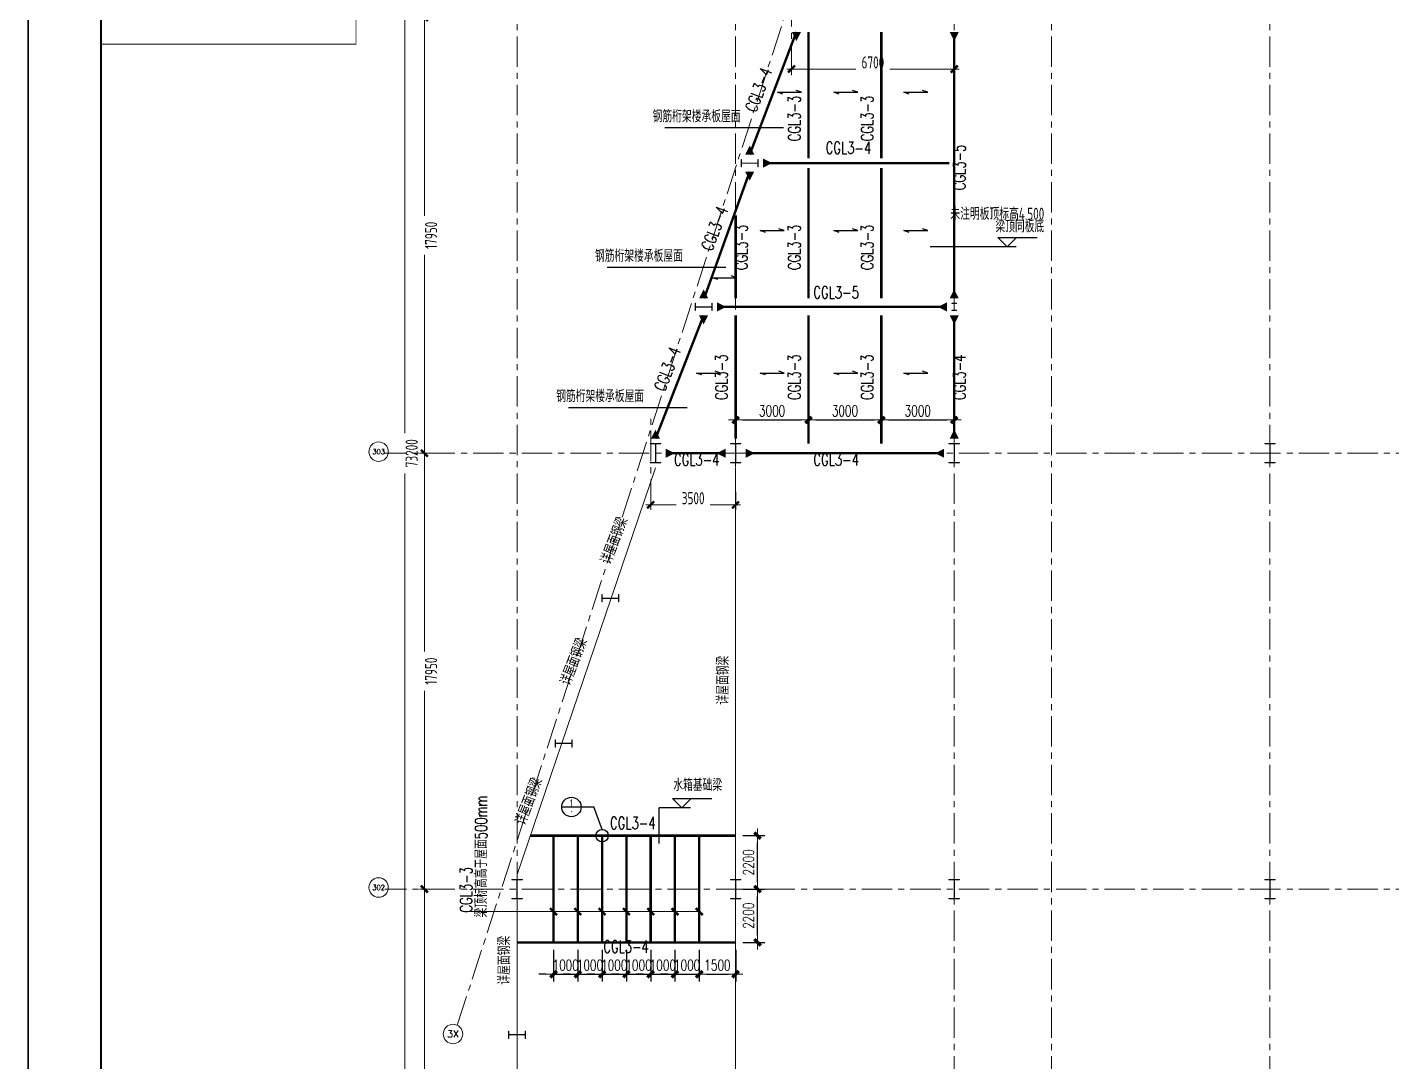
# Model space of a CAD drawing. Extents: x -1201378 to 2367219, y -619313 to 244905.
# Drawn here: x 912071 to 968258, y -244409 to -201804 of the extents above; entities that cross this region are included whole.
import ezdxf
from ezdxf.enums import TextEntityAlignment as Align

# ---------------------------------------------------------------- set-up
doc = ezdxf.new("R2010")
doc.units = 0
doc.header["$LTSCALE"] = 1000
doc.linetypes.add('CENTER', pattern=[2, 1.25, -0.25, 0.25, -0.25])
doc.layers.get('0').update_dxf_attribs({"linetype": 'CONTINUOUS'})
doc.layers.get('Defpoints').update_dxf_attribs({"linetype": 'CONTINUOUS'})
for name, color, linetype in [('0-cxFrame', 155, 'CONTINUOUS'), ('A-WINDOW', 140, 'CONTINUOUS'), ('qianming', 155, 'CONTINUOUS'), ('S-BG', 131, 'CONTINUOUS'), ('S-SLAB-TXT', 2, 'CONTINUOUS'), ('S-XXX', 241, 'CONTINUOUS')]:
    doc.layers.add(name, color=color, linetype=linetype)
for name, color, linetype, lineweight in [('0-cxText', 131, 'CONTINUOUS', 25), ('S-axis', 111, 'CONTINUOUS', 0), ('S-bea', 40, 'CONTINUOUS', 0), ('S-col', 2, 'CONTINUOUS', 0), ('S-dim', 81, 'CONTINUOUS', 0), ('S-dote', 5, 'CENTER', 0), ('THIN', 7, 'CONTINUOUS', 0), ('柱间支撑', 6, 'CENTER', 0)]:
    doc.layers.add(name, color=color, linetype=linetype, lineweight=lineweight)
doc.styles.add('_TCH_AXIS', font='COMPLEX', dxfattribs={"bigfont": 'GBCBIG'})
doc.styles.add('cx_biaoti', font='')
doc.styles.add('cx_tuming', font='simhei.ttf')
doc.styles.add('cx_tuqian1', font='')
doc.styles.add('HZS', font='hzs.shx', dxfattribs={"width": 0.7, "bigfont": 'hztxt.shx'})
doc.styles.add('SS1', font='tj-romans1.shx', dxfattribs={"width": 0.7, "bigfont": 'tj-hztxt1.shx'})
doc.styles.add('TSSD_Dimension', font='tssdeng.shx', dxfattribs={"width": 0.7, "bigfont": 'hztxt.shx'})
doc.styles.add('TSSD_Label', font='tssdeng.shx', dxfattribs={"width": 0.7, "bigfont": 'hztxt.shx'})
doc.styles.add('TSSD_Rein', font='tj-romans1.shx', dxfattribs={"width": 0.7, "bigfont": 'tj-hztxt.shx'})
doc.styles.add('图框宋体', font='', dxfattribs={"width": 0.75})
doc.styles.add('黑体', font='simhei.ttf', dxfattribs={"width": 0.8})
doc.styles.get('cx_biaoti').set_extended_font_data('SimSun')
doc.styles.get('cx_tuqian1').set_extended_font_data('SimSun')
doc.styles.get('图框宋体').set_extended_font_data('SimSun')
doc.dimstyles.new('S-150-ARCHI', dxfattribs={"dimscale": 150, "dimtxt": 3, "dimasz": 2, "dimexe": 2, "dimexo": 2, "dimgap": 1, "dimtad": 1, "dimdec": 0, "dimzin": 0, "dimdsep": 46, "dimtxsty": 'SS1', "dimblk1": 'TT', "dimblk2": 'TT', "dimsah": 1, "dimcen": 1, "dimclrd": 256, "dimclre": 256, "dimclrt": 256, "dimadec": 0, "dimazin": 0, "dimtfac": 1, "dimtdec": 0, "dimtix": 1, "dimtmove": 2, "dimatfit": 0, "dimldrblk": 'TT', "dimfxl": 2, "dimtolj": 1, "dimtzin": 0, "dimarcsym": 0})
doc.dimstyles.new('TSSD_200_200', dxfattribs={"dimtxt": 500, "dimasz": 200, "dimexe": 200, "dimexo": 500, "dimgap": 200, "dimtad": 1, "dimdec": 0, "dimzin": 0, "dimdsep": 46, "dimtxsty": 'TSSD_Dimension', "dimblk": 'ARCHTICK', "dimcen": 0, "dimdle": 200, "dimclrt": 7, "dimadec": 0, "dimazin": 0, "dimtfac": 1, "dimtdec": 0, "dimtix": 1, "dimtmove": 2, "dimatfit": 3, "dimfxl": 1, "dimtolj": 1, "dimtzin": 0, "dimarcsym": 0})

# ---------------------------------------------------------------- blocks, each defined once
blk = doc.blocks.new('w42343243')
at = {"layer": 'S-col'}
blk.add_lwpolyline([(-165069, 621020), (-164639, 621020), (-164639, 621002), (-164848, 621002), (-164848, 620238), (-164639, 620238), (-164639, 620220), (-165069, 620220), (-165069, 620238), (-164860, 620238), (-164860, 621002), (-165069, 621002)], close=True, dxfattribs=at)
blk = doc.blocks.new('42343')
at = {"layer": 'A-WINDOW'}
for p in [(-142300, -35800), (-139000, -35800), (-130000, -35800), (-117000, -35800), (-148000, -53750), (-139000, -53750), (-130000, -53750), (-117000, -53750)]:
    blk.add_blockref('w42343243', p, dxfattribs=at)
blk = doc.blocks.new('_ArchTick')
at = {"color": 0, "linetype": 'ByBlock', "const_width": 0.5}
blk.add_lwpolyline([(-0.71, -0.71), (0.71, 0.71)], dxfattribs=at)
blk = doc.blocks.new('*D517')
at = {"layer": 'Defpoints', "color": 0, "transparency": 16777216}
for p in [(-270790, -301398), (-271576, -319348), (-270790, -319348)]:
    blk.add_point(p, dxfattribs=at)
at = {"layer": 'S-axis', "color": 0, "lineweight": -2, "transparency": 16777216}
for p, q in [((-271290, -301398), (-271776, -301398)), ((-271576, -301198), (-271576, -309567)), ((-271576, -319548), (-271576, -311179)), ((-271290, -319348), (-271776, -319348))]:
    blk.add_line(p, q, dxfattribs=at)
at = {"layer": 'S-axis', "color": 0, "lineweight": -2, "transparency": 16777216, "xscale": 200, "yscale": 200, "zscale": 200}
for p, rotation in [((-271576, -301398), 90), ((-271576, -319348), 270)]:
    blk.add_blockref('_ArchTick', p, dxfattribs=dict(at, rotation=rotation))
at = {"layer": 'S-axis', "color": 7, "transparency": 16777216, "insert": (-271301, -310373), "char_height": 500, "attachment_point": 5, "rotation": 90, "style": 'TSSD_Dimension'}
blk.add_mtext('\\A1;17950', dxfattribs=at)
blk = doc.blocks.new('*D518')
at = {"layer": 'Defpoints', "color": 0, "transparency": 16777216}
for p in [(-270790, -319348), (-271576, -337298), (-270790, -337298)]:
    blk.add_point(p, dxfattribs=at)
at = {"layer": 'S-axis', "color": 0, "lineweight": -2, "transparency": 16777216}
for p, q in [((-271290, -319348), (-271776, -319348)), ((-271576, -319148), (-271576, -327517)), ((-271576, -337498), (-271576, -329129)), ((-271290, -337298), (-271776, -337298))]:
    blk.add_line(p, q, dxfattribs=at)
at = {"layer": 'S-axis', "color": 0, "lineweight": -2, "transparency": 16777216, "xscale": 200, "yscale": 200, "zscale": 200}
for p, rotation in [((-271576, -319348), 90), ((-271576, -337298), 270)]:
    blk.add_blockref('_ArchTick', p, dxfattribs=dict(at, rotation=rotation))
at = {"layer": 'S-axis', "color": 7, "transparency": 16777216, "insert": (-271301, -328323), "char_height": 500, "attachment_point": 5, "rotation": 90, "style": 'TSSD_Dimension'}
blk.add_mtext('\\A1;17950', dxfattribs=at)
blk = doc.blocks.new('*D519')
at = {"layer": 'Defpoints', "color": 0, "transparency": 16777216}
for p in [(-270790, -337298), (-271576, -355248), (-270790, -355248)]:
    blk.add_point(p, dxfattribs=at)
at = {"layer": 'S-axis', "color": 0, "lineweight": -2, "transparency": 16777216}
for p, q in [((-271576, -337098), (-271576, -345467)), ((-271290, -337298), (-271776, -337298)), ((-271576, -355448), (-271576, -347079)), ((-271290, -355248), (-271776, -355248))]:
    blk.add_line(p, q, dxfattribs=at)
at = {"layer": 'S-axis', "color": 0, "lineweight": -2, "transparency": 16777216, "xscale": 200, "yscale": 200, "zscale": 200}
for p, rotation in [((-271576, -337298), 90), ((-271576, -355248), 270)]:
    blk.add_blockref('_ArchTick', p, dxfattribs=dict(at, rotation=rotation))
at = {"layer": 'S-axis', "color": 7, "transparency": 16777216, "insert": (-271301, -346273), "char_height": 500, "attachment_point": 5, "rotation": 90, "style": 'TSSD_Dimension'}
blk.add_mtext('\\A1;17950', dxfattribs=at)
blk = doc.blocks.new('*D459')
at = {"layer": 'Defpoints', "color": 0, "transparency": 16777216}
for p in [(-270890, -282748), (-272376, -355948), (-270890, -355948)]:
    blk.add_point(p, dxfattribs=at)
at = {"layer": 'S-axis', "color": 0, "lineweight": -2, "transparency": 16777216}
for p, q in [((-272376, -282548), (-272376, -318516)), ((-271390, -282748), (-272576, -282748)), ((-272376, -356148), (-272376, -320181)), ((-271390, -355948), (-272576, -355948))]:
    blk.add_line(p, q, dxfattribs=at)
at = {"layer": 'S-axis', "color": 0, "lineweight": -2, "transparency": 16777216, "xscale": 200, "yscale": 200, "zscale": 200}
for p, rotation in [((-272376, -282748), 90), ((-272376, -355948), 270)]:
    blk.add_blockref('_ArchTick', p, dxfattribs=dict(at, rotation=rotation))
at = {"layer": 'S-axis', "color": 7, "transparency": 16777216, "insert": (-272101, -319348), "char_height": 500, "attachment_point": 5, "rotation": 90, "style": 'TSSD_Dimension'}
blk.add_mtext('\\A1;73200', dxfattribs=at)
blk = doc.blocks.new('*D484')
at = {"layer": 'Defpoints', "color": 0, "transparency": 16777216}
for p in [(-262258, -320438), (-258758, -320438), (-258758, -321476)]:
    blk.add_point(p, dxfattribs=at)
at = {"layer": 'S-axis', "color": 0, "lineweight": -2, "transparency": 16777216}
for p, q in [((-262258, -320938), (-262258, -321676)), ((-258758, -320938), (-258758, -321676)), ((-262458, -321476), (-261207, -321476)), ((-258558, -321476), (-259810, -321476))]:
    blk.add_line(p, q, dxfattribs=at)
at = {"layer": 'S-axis', "color": 0, "lineweight": -2, "transparency": 16777216, "xscale": 200, "yscale": 200, "zscale": 200, "rotation": 180}
blk.add_blockref('_ArchTick', (-262258, -321476), dxfattribs=at)
at = {"layer": 'S-axis', "color": 0, "lineweight": -2, "transparency": 16777216, "xscale": 200, "yscale": 200, "zscale": 200}
blk.add_blockref('_ArchTick', (-258758, -321476), dxfattribs=at)
at = {"layer": 'S-axis', "color": 7, "transparency": 16777216, "insert": (-260508, -321201), "char_height": 500, "attachment_point": 5, "style": 'TSSD_Dimension'}
blk.add_mtext('\\A1;3500', dxfattribs=at)
blk = doc.blocks.new('*D485')
at = {"layer": 'Defpoints', "color": 0, "transparency": 16777216}
for p in [(-256458, -302488), (-249758, -302488), (-249758, -303526)]:
    blk.add_point(p, dxfattribs=at)
at = {"layer": 'S-axis', "color": 0, "lineweight": -2, "transparency": 16777216}
for p, q in [((-256458, -302988), (-256458, -303726)), ((-249758, -302988), (-249758, -303726)), ((-256658, -303526), (-253807, -303526)), ((-249558, -303526), (-252410, -303526))]:
    blk.add_line(p, q, dxfattribs=at)
at = {"layer": 'S-axis', "color": 0, "lineweight": -2, "transparency": 16777216, "xscale": 200, "yscale": 200, "zscale": 200, "rotation": 180}
blk.add_blockref('_ArchTick', (-256458, -303526), dxfattribs=at)
at = {"layer": 'S-axis', "color": 0, "lineweight": -2, "transparency": 16777216, "xscale": 200, "yscale": 200, "zscale": 200}
blk.add_blockref('_ArchTick', (-249758, -303526), dxfattribs=at)
at = {"layer": 'S-axis', "color": 7, "transparency": 16777216, "insert": (-253108, -303251), "char_height": 500, "attachment_point": 5, "style": 'TSSD_Dimension'}
blk.add_mtext('\\A1;6700', dxfattribs=at)
blk = doc.blocks.new('zjcx_lan_xinxi(Dragon)')
for p, q in [((7000, -3200), (0, -3200)), ((7000, -6700), (0, -6700)), ((7000, -10200), (0, -10200)), ((7000, -13700), (0, -13700)), ((7000, -17200), (0, -17200))]:
    blk.add_line(p, q)
at = {"const_width": 25}
blk.add_lwpolyline([(0, -20700), (7000, -20700), (7000, 0), (0, 0)], close=True, dxfattribs=at)
for points in [[(2500, -3200), (2500, 0)], [(4500, -3200), (4500, 0)], [(0, -800), (7000, -800)], [(0, -1600), (7000, -1600)], [(0, -2400), (7000, -2400)]]:
    blk.add_lwpolyline(points)
for points in [[(7000, -3200), (7000, 0)], [(0, -3200), (7000, -3200)], [(0, -20700), (7000, -20700), (7000, -3200)], [(0, -20700), (7000, -20700)]]:
    blk.add_lwpolyline(points, dxfattribs=at)
at = {"style": '图框宋体'}
for s, p in [('实   名', (3500, -400)), ('签   名', (5750, -400)), ('项目负责人', (1204, -1200)), ('专业负责人', (1250, -2000)), ('设  计  人', (1250, -2800))]:
    blk.add_text(s, height=300, dxfattribs=at).set_placement(p, align=Align.MIDDLE)
for s, p in [('注册（执业）章', (318, -3771)), ('预留章', (318, -7271)), ('出图章(未盖出图专用章本图无效)', (318, -10771)), ('审图章', (318, -14271)), ('竣工章', (318, -17771))]:
    blk.add_text(s, height=300, dxfattribs=at).set_placement(p)
blk = doc.blocks.new('T-信息(Dragon)')
at = {"layer": '0-cxFrame'}
blk.add_blockref('zjcx_lan_xinxi(Dragon)', (0, 0), dxfattribs=at)
at = {"layer": 'qianming', "color": 3, "style": 'cx_biaoti'}
for s, p in [('宋月飞', (3497, -1185)), ('姚明光', (3497, -1985)), ('黄岩峰', (3497, -2785))]:
    blk.add_text(s, height=350, dxfattribs=at).set_placement(p, align=Align.MIDDLE_CENTER)
blk = doc.blocks.new('TK22.A0 L(Dragon)')
at = {"layer": '0-cxFrame', "color": 7, "const_width": 0.5}
blk.add_lwpolyline([(0, 0), (-1486, 0), (-1486, 841), (0, 841)], close=True, dxfattribs=at)
at = {"layer": '0-cxFrame', "const_width": 0.5}
blk.add_lwpolyline([(-80, 10), (-1466, 10), (-1466, 831), (-80, 831)], close=True, dxfattribs=at)
at = {"layer": '0-cxFrame', "xscale": 0.009999999999999998, "yscale": 0.009999999999999998, "zscale": 0.009999999999999998}
blk.add_blockref('T-信息(Dragon)', (-1466, 831), dxfattribs=at)
at = {"style": '黑体', "flags": 4}
blk.add_attdef('图幅', text='', height=3.3, dxfattribs=at).set_placement((-40, 3), align=Align.RIGHT)
at = {"layer": '0-cxText', "flags": 4}
for tag, height, style, p in [('建设单位', 3.5, 'cx_tuming', (-45, 240)), ('项目名称', 3.5, 'cx_tuming', (-45, 210)), ('子项名称', 3.5, 'cx_tuming', (-45, 180)), ('工程编号', 3.3, 'cx_tuqian1', (-35, 165)), ('图名1', 3.5, 'cx_tuming', (-45, 87)), ('图名2', 3.5, 'cx_tuming', (-45, 79)), ('图名3', 3.5, 'cx_tuming', (-45, 71)), ('出图日期', 3.3, 'cx_tuqian1', (-39, 60)), ('专业', 3.3, 'cx_tuqian1', (-55, 52)), ('图号', 3.3, 'cx_tuqian1', (-55, 44)), ('版次', 3.3, 'cx_tuqian1', (-20, 44))]:
    blk.add_attdef(tag, text='', height=height, dxfattribs=dict(at, style=style)).set_placement(p, align=Align.MIDDLE)
at = {"layer": 'Defpoints', "color": 6, "flags": 4}
for tag, height, style, p in [('tufu', 3.3, '黑体', (-12, 12)), ('dwfname', 4, 'cx_tuqian1', (-80, 3))]:
    blk.add_attdef(tag, text='', height=height, dxfattribs=dict(at, style=style)).set_placement(p, align=Align.RIGHT)
blk = doc.blocks.new('nt66')
at = {"layer": 'S-col'}
blk.add_lwpolyline([(-195790, 766820), (-195490, 766820), (-195490, 766808), (-195636, 766808), (-195636, 766132), (-195490, 766132), (-195490, 766120), (-195790, 766120), (-195790, 766132), (-195644, 766132), (-195644, 766808), (-195790, 766808)], close=True, dxfattribs=at)
blk = doc.blocks.new('TT')
blk.add_line((-0.97, 0), (0.97, 0))
at = {"const_width": 0.45}
blk.add_lwpolyline([(-0.44, -0.44), (0.44, 0.44)], dxfattribs=at)
blk = doc.blocks.new('*D6249')
at = {"layer": 'Defpoints', "color": 0, "transparency": 16777216}
for p in [(933742, -239498), (934742, -239498), (934742, -240808)]:
    blk.add_point(p, dxfattribs=at)
at = {"layer": 'S-dim', "lineweight": -2, "transparency": 16777216}
for p, q in [((933742, -239798), (933742, -241108)), ((934742, -239798), (934742, -241108)), ((933442, -240808), (933142, -240808)), ((933742, -240808), (934742, -240808)), ((935042, -240808), (935342, -240808))]:
    blk.add_line(p, q, dxfattribs=at)
at = {"layer": 'S-dim', "lineweight": -2, "transparency": 16777216, "xscale": 300, "yscale": 300, "zscale": 300}
blk.add_blockref('TT', (933742, -240808), dxfattribs=at)
at = {"layer": 'S-dim', "lineweight": -2, "transparency": 16777216, "xscale": 300, "yscale": 300, "zscale": 300, "rotation": 180}
blk.add_blockref('TT', (934742, -240808), dxfattribs=at)
at = {"layer": 'S-dim', "transparency": 16777216, "insert": (934242, -240433), "char_height": 450, "attachment_point": 5, "style": 'SS1'}
blk.add_mtext('\\A1;1000', dxfattribs=at)
blk = doc.blocks.new('*D6250')
at = {"layer": 'Defpoints', "color": 0, "transparency": 16777216}
for p in [(934742, -239498), (935742, -239498), (935742, -240808)]:
    blk.add_point(p, dxfattribs=at)
at = {"layer": 'S-dim', "lineweight": -2, "transparency": 16777216}
for p, q in [((934742, -239798), (934742, -241108)), ((935742, -239798), (935742, -241108)), ((934442, -240808), (934142, -240808)), ((934742, -240808), (935742, -240808)), ((936042, -240808), (936342, -240808))]:
    blk.add_line(p, q, dxfattribs=at)
at = {"layer": 'S-dim', "lineweight": -2, "transparency": 16777216, "xscale": 300, "yscale": 300, "zscale": 300}
blk.add_blockref('TT', (934742, -240808), dxfattribs=at)
at = {"layer": 'S-dim', "lineweight": -2, "transparency": 16777216, "xscale": 300, "yscale": 300, "zscale": 300, "rotation": 180}
blk.add_blockref('TT', (935742, -240808), dxfattribs=at)
at = {"layer": 'S-dim', "transparency": 16777216, "insert": (935242, -240433), "char_height": 450, "attachment_point": 5, "style": 'SS1'}
blk.add_mtext('\\A1;1000', dxfattribs=at)
blk = doc.blocks.new('*D6251')
at = {"layer": 'Defpoints', "color": 0, "transparency": 16777216}
for p in [(935742, -239498), (936742, -239498), (936742, -240808)]:
    blk.add_point(p, dxfattribs=at)
at = {"layer": 'S-dim', "lineweight": -2, "transparency": 16777216}
for p, q in [((935742, -239798), (935742, -241108)), ((936742, -239798), (936742, -241108)), ((935442, -240808), (935142, -240808)), ((935742, -240808), (936742, -240808)), ((937042, -240808), (937342, -240808))]:
    blk.add_line(p, q, dxfattribs=at)
at = {"layer": 'S-dim', "lineweight": -2, "transparency": 16777216, "xscale": 300, "yscale": 300, "zscale": 300}
blk.add_blockref('TT', (935742, -240808), dxfattribs=at)
at = {"layer": 'S-dim', "lineweight": -2, "transparency": 16777216, "xscale": 300, "yscale": 300, "zscale": 300, "rotation": 180}
blk.add_blockref('TT', (936742, -240808), dxfattribs=at)
at = {"layer": 'S-dim', "transparency": 16777216, "insert": (936242, -240433), "char_height": 450, "attachment_point": 5, "style": 'SS1'}
blk.add_mtext('\\A1;1000', dxfattribs=at)
blk = doc.blocks.new('*D6252')
at = {"layer": 'Defpoints', "color": 0, "transparency": 16777216}
for p in [(936742, -239498), (937742, -239498), (937742, -240808)]:
    blk.add_point(p, dxfattribs=at)
at = {"layer": 'S-dim', "lineweight": -2, "transparency": 16777216}
for p, q in [((936742, -239798), (936742, -241108)), ((937742, -239798), (937742, -241108)), ((936442, -240808), (936142, -240808)), ((936742, -240808), (937742, -240808)), ((938042, -240808), (938342, -240808))]:
    blk.add_line(p, q, dxfattribs=at)
at = {"layer": 'S-dim', "lineweight": -2, "transparency": 16777216, "xscale": 300, "yscale": 300, "zscale": 300}
blk.add_blockref('TT', (936742, -240808), dxfattribs=at)
at = {"layer": 'S-dim', "lineweight": -2, "transparency": 16777216, "xscale": 300, "yscale": 300, "zscale": 300, "rotation": 180}
blk.add_blockref('TT', (937742, -240808), dxfattribs=at)
at = {"layer": 'S-dim', "transparency": 16777216, "insert": (937242, -240433), "char_height": 450, "attachment_point": 5, "style": 'SS1'}
blk.add_mtext('\\A1;1000', dxfattribs=at)
blk = doc.blocks.new('*D6253')
at = {"layer": 'Defpoints', "color": 0, "transparency": 16777216}
for p in [(937742, -239498), (938742, -239498), (938742, -240808)]:
    blk.add_point(p, dxfattribs=at)
at = {"layer": 'S-dim', "lineweight": -2, "transparency": 16777216}
for p, q in [((937742, -239798), (937742, -241108)), ((938742, -239798), (938742, -241108)), ((937442, -240808), (937142, -240808)), ((937742, -240808), (938742, -240808)), ((939042, -240808), (939342, -240808))]:
    blk.add_line(p, q, dxfattribs=at)
at = {"layer": 'S-dim', "lineweight": -2, "transparency": 16777216, "xscale": 300, "yscale": 300, "zscale": 300}
blk.add_blockref('TT', (937742, -240808), dxfattribs=at)
at = {"layer": 'S-dim', "lineweight": -2, "transparency": 16777216, "xscale": 300, "yscale": 300, "zscale": 300, "rotation": 180}
blk.add_blockref('TT', (938742, -240808), dxfattribs=at)
at = {"layer": 'S-dim', "transparency": 16777216, "insert": (938242, -240433), "char_height": 450, "attachment_point": 5, "style": 'SS1'}
blk.add_mtext('\\A1;1000', dxfattribs=at)
blk = doc.blocks.new('*D6254')
at = {"layer": 'Defpoints', "color": 0, "transparency": 16777216}
for p in [(938742, -239498), (939742, -239498), (939742, -240808)]:
    blk.add_point(p, dxfattribs=at)
at = {"layer": 'S-dim', "lineweight": -2, "transparency": 16777216}
for p, q in [((938742, -239798), (938742, -241108)), ((939742, -239798), (939742, -241108)), ((938442, -240808), (938142, -240808)), ((938742, -240808), (939742, -240808)), ((940042, -240808), (940342, -240808))]:
    blk.add_line(p, q, dxfattribs=at)
at = {"layer": 'S-dim', "lineweight": -2, "transparency": 16777216, "xscale": 300, "yscale": 300, "zscale": 300}
blk.add_blockref('TT', (938742, -240808), dxfattribs=at)
at = {"layer": 'S-dim', "lineweight": -2, "transparency": 16777216, "xscale": 300, "yscale": 300, "zscale": 300, "rotation": 180}
blk.add_blockref('TT', (939742, -240808), dxfattribs=at)
at = {"layer": 'S-dim', "transparency": 16777216, "insert": (939242, -240433), "char_height": 450, "attachment_point": 5, "style": 'SS1'}
blk.add_mtext('\\A1;1000', dxfattribs=at)
blk = doc.blocks.new('*D6255')
at = {"layer": 'Defpoints', "color": 0, "transparency": 16777216}
for p in [(939742, -239498), (941242, -239498), (941242, -240808)]:
    blk.add_point(p, dxfattribs=at)
at = {"layer": 'S-dim', "lineweight": -2, "transparency": 16777216}
for p, q in [((939742, -239798), (939742, -241108)), ((941242, -239798), (941242, -241108)), ((940042, -240808), (940942, -240808))]:
    blk.add_line(p, q, dxfattribs=at)
at = {"layer": 'S-dim', "lineweight": -2, "transparency": 16777216, "xscale": 300, "yscale": 300, "zscale": 300, "rotation": 180}
blk.add_blockref('TT', (939742, -240808), dxfattribs=at)
at = {"layer": 'S-dim', "lineweight": -2, "transparency": 16777216, "xscale": 300, "yscale": 300, "zscale": 300}
blk.add_blockref('TT', (941242, -240808), dxfattribs=at)
at = {"layer": 'S-dim', "transparency": 16777216, "insert": (940492, -240433), "char_height": 450, "attachment_point": 5, "style": 'SS1'}
blk.add_mtext('\\A1;1500', dxfattribs=at)
blk = doc.blocks.new('*D6256')
at = {"layer": 'Defpoints', "color": 0, "transparency": 16777216}
for p in [(941242, -237298), (942145, -237298), (941242, -239498)]:
    blk.add_point(p, dxfattribs=at)
at = {"layer": 'S-dim', "lineweight": -2, "transparency": 16777216}
for p, q in [((941542, -237298), (942445, -237298)), ((942145, -239198), (942145, -237598)), ((941542, -239498), (942445, -239498))]:
    blk.add_line(p, q, dxfattribs=at)
at = {"layer": 'S-dim', "lineweight": -2, "transparency": 16777216, "xscale": 300, "yscale": 300, "zscale": 300}
for p, rotation in [((942145, -237298), 90), ((942145, -239498), 270)]:
    blk.add_blockref('TT', p, dxfattribs=dict(at, rotation=rotation))
at = {"layer": 'S-dim', "transparency": 16777216, "insert": (941770, -238398), "char_height": 450, "attachment_point": 5, "rotation": 90, "style": 'SS1'}
blk.add_mtext('\\A1;2200', dxfattribs=at)
blk = doc.blocks.new('*D6257')
at = {"layer": 'Defpoints', "color": 0, "transparency": 16777216}
for p in [(941242, -235098), (942145, -235098), (941242, -237298)]:
    blk.add_point(p, dxfattribs=at)
at = {"layer": 'S-dim', "lineweight": -2, "transparency": 16777216}
for p, q in [((941542, -235098), (942445, -235098)), ((942145, -236998), (942145, -235398)), ((941542, -237298), (942445, -237298))]:
    blk.add_line(p, q, dxfattribs=at)
at = {"layer": 'S-dim', "lineweight": -2, "transparency": 16777216, "xscale": 300, "yscale": 300, "zscale": 300}
for p, rotation in [((942145, -235098), 90), ((942145, -237298), 270)]:
    blk.add_blockref('TT', p, dxfattribs=dict(at, rotation=rotation))
at = {"layer": 'S-dim', "transparency": 16777216, "insert": (941770, -236198), "char_height": 450, "attachment_point": 5, "rotation": 90, "style": 'SS1'}
blk.add_mtext('\\A1;2200', dxfattribs=at)
blk = doc.blocks.new('*D6884')
at = {"layer": 'Defpoints', "color": 0, "transparency": 16777216}
for p in [(944242, -217979), (941242, -218748), (944242, -218948)]:
    blk.add_point(p, dxfattribs=at)
at = {"layer": 'S-dim', "lineweight": -2, "transparency": 16777216}
for p, q in [((941242, -218448), (941242, -217679)), ((941542, -217979), (943942, -217979)), ((944242, -218648), (944242, -217679))]:
    blk.add_line(p, q, dxfattribs=at)
at = {"layer": 'S-dim', "lineweight": -2, "transparency": 16777216, "xscale": 300, "yscale": 300, "zscale": 300, "rotation": 180}
blk.add_blockref('TT', (941242, -217979), dxfattribs=at)
at = {"layer": 'S-dim', "lineweight": -2, "transparency": 16777216, "xscale": 300, "yscale": 300, "zscale": 300}
blk.add_blockref('TT', (944242, -217979), dxfattribs=at)
at = {"layer": 'S-dim', "transparency": 16777216, "insert": (942742, -217604), "char_height": 450, "attachment_point": 5, "style": 'SS1'}
blk.add_mtext('\\A1;3000', dxfattribs=at)
blk = doc.blocks.new('*D6885')
at = {"layer": 'Defpoints', "color": 0, "transparency": 16777216}
for p in [(947242, -217979), (944242, -218948), (947242, -218948)]:
    blk.add_point(p, dxfattribs=at)
at = {"layer": 'S-dim', "lineweight": -2, "transparency": 16777216}
for p, q in [((944242, -218648), (944242, -217679)), ((944542, -217979), (946942, -217979)), ((947242, -218648), (947242, -217679))]:
    blk.add_line(p, q, dxfattribs=at)
at = {"layer": 'S-dim', "lineweight": -2, "transparency": 16777216, "xscale": 300, "yscale": 300, "zscale": 300, "rotation": 180}
blk.add_blockref('TT', (944242, -217979), dxfattribs=at)
at = {"layer": 'S-dim', "lineweight": -2, "transparency": 16777216, "xscale": 300, "yscale": 300, "zscale": 300}
blk.add_blockref('TT', (947242, -217979), dxfattribs=at)
at = {"layer": 'S-dim', "transparency": 16777216, "insert": (945742, -217604), "char_height": 450, "attachment_point": 5, "style": 'SS1'}
blk.add_mtext('\\A1;3000', dxfattribs=at)
blk = doc.blocks.new('*D6886')
at = {"layer": 'Defpoints', "color": 0, "transparency": 16777216}
for p in [(950242, -217979), (947242, -218948), (950242, -218948)]:
    blk.add_point(p, dxfattribs=at)
at = {"layer": 'S-dim', "lineweight": -2, "transparency": 16777216}
for p, q in [((947242, -218648), (947242, -217679)), ((947542, -217979), (949942, -217979)), ((950242, -218648), (950242, -217679))]:
    blk.add_line(p, q, dxfattribs=at)
at = {"layer": 'S-dim', "lineweight": -2, "transparency": 16777216, "xscale": 300, "yscale": 300, "zscale": 300, "rotation": 180}
blk.add_blockref('TT', (947242, -217979), dxfattribs=at)
at = {"layer": 'S-dim', "lineweight": -2, "transparency": 16777216, "xscale": 300, "yscale": 300, "zscale": 300}
blk.add_blockref('TT', (950242, -217979), dxfattribs=at)
at = {"layer": 'S-dim', "transparency": 16777216, "insert": (948742, -217604), "char_height": 450, "attachment_point": 5, "style": 'SS1'}
blk.add_mtext('\\A1;3000', dxfattribs=at)
blk = doc.blocks.new('3#轴网')
at = {"layer": 'S-axis'}
for centre in [(-273461.5, -319283.9), (-273461.5, -337233.9), (-270397.6, -343266.6)]:
    blk.add_circle(centre, 400, dxfattribs=at)
at = {"layer": 'S-dote'}
for p, q in [((-267758.5, -363428.2), (-267758.5, -277213.2)), ((-258758.5, -363428.2), (-258758.5, -277944.2)), ((-249758.5, -363428.2), (-249758.5, -277944.2)), ((-245758.5, -363428.2), (-245758.5, -277948.2)), ((-236758.5, -363428.2), (-236758.5, -277948.2)), ((-256458.5, -303778.2), (-256458.5, -299938.2)), ((-262258.5, -321678.2), (-262258.5, -317888.2)), ((-78316.2, -319348.2), (-273210.6, -319348.2)), ((-78316.2, -337298.2), (-273210.6, -337298.2))]:
    blk.add_line(p, q, dxfattribs=at)
blk.add_lwpolyline([(-270224.1, -342906.2), (-249758.5, -279830.8)], dxfattribs=at)
at = {"layer": 'S-axis', "style": '_TCH_AXIS'}
for s, height, p, p2 in [('303', 206.28, (-273721.8, -319387), (-273201.2, -319387)), ('302', 206.28, (-273721.8, -337337), (-273201.2, -337337)), ('3X', 276.42, (-270641.1, -343404.8), (-270154.1, -343404.8))]:
    blk.add_text(s, height=height, dxfattribs=at).set_placement(p, p2, align=Align.FIT)
at = {"layer": 'S-axis'}
for base, p1, p2, angle, picture, middle in [((-272376.4, -355948.2), (-270890, -282748.2), (-270890, -355948.2), 270, '*D459', (-272101.4, -319348.2)), ((-271576.4, -319348.2), (-270790, -301398.2), (-270790, -319348.2), 270, '*D517', (-271301.4, -310373.2)), ((-249758.5, -303525.7), (-256458.5, -302488.2), (-249758.5, -302488.2), 0, '*D485', (-253108.5, -303250.7)), ((-271576.4, -337298.2), (-270790, -319348.2), (-270790, -337298.2), 270, '*D518', (-271301.4, -328323.2)), ((-258758.5, -321475.7), (-262258.5, -320438.2), (-258758.5, -320438.2), 0, '*D484', (-260508.5, -321200.7)), ((-271576.4, -355248.2), (-270790, -337298.2), (-270790, -355248.2), 270, '*D519', (-271301.4, -346273.2))]:
    dim = blk.add_linear_dim(base=base, p1=p1, p2=p2, angle=angle, dimstyle='TSSD_200_200', dxfattribs=at)
    dim.commit()
    dim.dimension.update_dxf_attribs({"geometry": picture, "text_midpoint": middle, "dimtype": 161})

msp = doc.modelspace()

# ---------------------------------------------------------------- linework, layer by layer
at = {"layer": 'S-bea'}
for p, q in [((932241.5, -236698.2), (937941.5, -219948.2)), ((941241.5, -219948.2), (941241.5, -236698.2)), ((932241.5, -237898.2), (932241.5, -254648.2)), ((941241.5, -237898.2), (941241.5, -254648.2))]:
    msp.add_line(p, q, dxfattribs=at)
for points in [[(943741.5, -201998.2, 375, 0, 0), (943741.5, -202373.2, 375, 0, 0)], [(950241.5, -201998.2, 375, 0, 0), (950241.5, -202373.2, 375, 0, 0)], [(941819.5, -207048.2, 375, 0, 0), (941819.5, -206673.2, 375, 0, 0)], [(942369.5, -207398.2, 375, 0, 0), (942744.5, -207398.2, 375, 0, 0)], [(941819.5, -207748.2, 375, 0, 0), (941819.5, -208123.2, 375, 0, 0)], [(939921.9, -212972, 375, 0, 0), (939921.9, -212597, 375, 0, 0)], [(950241.5, -212972, 375, 0, 0), (950241.5, -212597, 375, 0, 0)], [(939921.9, -213672, 375, 0, 0), (939921.9, -214047, 375, 0, 0)], [(940471.9, -213322, 375, 0, 0), (940846.9, -213322, 375, 0, 0)], [(949941.5, -213322, 375, 0, 0), (949566.5, -213322, 375, 0, 0)], [(950241.5, -213672, 375, 0, 0), (950241.5, -214047, 375, 0, 0)], [(937941.5, -218748.2, 375, 0, 0), (937941.5, -218373.2, 375, 0, 0)], [(950241.5, -218748.2, 375, 0, 0), (950241.5, -218373.2, 375, 0, 0)], [(938356.5, -219348.2, 375, 0, 0), (938731.5, -219348.2, 375, 0, 0)], [(940826.5, -219348.2, 375, 0, 0), (940451.5, -219348.2, 375, 0, 0)], [(941656.5, -219348.2, 375, 0, 0), (942031.5, -219348.2, 375, 0, 0)], [(949826.5, -219348.2, 375, 0, 0), (949451.5, -219348.2, 375, 0, 0)]]:
    msp.add_lwpolyline(points, format="xyseb", dxfattribs=at)
at = {"layer": 'S-BG'}
for p, q in [((938321.9, -205933.2), (943212.3, -205933.2)), ((952427.7, -210848.9), (952043.7, -210464.9)), ((952043.7, -210464.9), (953661.1, -210464.9)), ((952427.7, -210848.9), (952811.7, -210464.9)), ((952788.1, -210848.9), (949257.5, -210848.9)), ((935948.2, -211681.4), (940838.6, -211681.4)), ((934351, -217460.1), (939241.4, -217460.1)), ((939027.8, -233953.9), (938643.8, -233569.9)), ((938643.8, -233569.9), (940261.3, -233569.9)), ((939027.8, -233953.9), (939411.8, -233569.9)), ((939388.3, -233953.9), (938089.1, -233953.9)), ((938089.1, -235422.2), (938089.1, -233953.9))]:
    msp.add_line(p, q, dxfattribs=at)
at = {"layer": 'S-col'}
msp.add_lwpolyline([(950141.5, -213172), (950341.5, -213172), (950341.5, -213184), (950245.5, -213184), (950245.5, -213460), (950341.5, -213460), (950341.5, -213472), (950141.5, -213472), (950141.5, -213460), (950237.5, -213460), (950237.5, -213184), (950141.5, -213184)], close=True, dxfattribs=at)
at = {"layer": 'S-SLAB-TXT'}
for points in [[(943185.1, -204554.9), (942968, -204479.3), (943953.7, -204479.3), (943736.6, -204403.7)], [(945501.8, -204554.9), (945284.7, -204479.3), (946270.4, -204479.3), (946053.3, -204403.7)], [(948384.6, -204554.9), (948167.5, -204479.3), (949153.2, -204479.3), (948936.1, -204403.7)], [(942472.9, -210253.9), (942255.8, -210178.3), (943241.5, -210178.3), (943024.4, -210102.7)], [(945501.8, -210253.9), (945284.7, -210178.3), (946270.4, -210178.3), (946053.3, -210102.7)], [(948384.6, -210253.9), (948167.5, -210178.3), (949153.2, -210178.3), (948936.1, -210102.7)], [(940506.7, -212197.7), (940289.6, -212122.1), (941275.4, -212122.1), (941058.2, -212046.5)], [(939843.3, -216123), (939626.2, -216047.4), (940611.9, -216047.4), (940394.8, -215971.8)], [(942472.9, -216123), (942255.8, -216047.4), (943241.5, -216047.4), (943024.4, -215971.8)], [(945501.8, -216123), (945284.7, -216047.4), (946270.4, -216047.4), (946053.3, -215971.8)], [(948384.6, -216123), (948167.5, -216047.4), (949153.2, -216047.4), (948936.1, -215971.8)]]:
    msp.add_lwpolyline(points, dxfattribs=at)
at = {"layer": 'S-XXX'}
for p in [(934077.6, -233918.3), (935741.5, -234841.7)]:
    msp.add_line(p, (935398.9, -233918.3), dxfattribs=at)
for centre, radius in [((934477.6, -233918.3), 400), ((935741.5, -235098.2), 256.5)]:
    msp.add_circle(centre, radius, dxfattribs=at)
at = {"layer": 'THIN'}
msp.add_line((930086.7, -238226.5), (939741.5, -238226.5), dxfattribs=at)
at = {"layer": 'THIN', "const_width": 100}
for points in [[(933600.1, -238085.1), (933883, -238367.9)], [(934600.1, -238085.1), (934883, -238367.9)], [(935600.1, -238085.1), (935883, -238367.9)], [(936600.1, -238085.1), (936883, -238367.9)], [(937600.1, -238085.1), (937883, -238367.9)], [(938600.1, -238085.1), (938883, -238367.9)], [(939600.1, -238085.1), (939883, -238367.9)]]:
    msp.add_lwpolyline(points, dxfattribs=at)
at = {"layer": '柱间支撑', "linetype": 'Continuous', "const_width": 100}
for points in [[(941819.5, -207048.2), (943741.5, -201998.2)], [(944241.5, -207198.2), (944241.5, -201998.2)], [(947241.5, -207198.2), (947241.5, -201998.2)], [(950241.5, -212972), (950241.5, -201998.2)], [(939941.7, -212972), (941819.5, -207748.2)], [(950041.5, -207398.2), (942369.5, -207398.2)], [(944241.5, -212972), (944241.5, -207598.2)], [(947241.5, -212972), (947241.5, -207598.2)], [(941241.5, -212972), (941241.5, -209556)], [(949941.5, -213322), (940471.9, -213322)], [(937941.5, -218748.2), (939921.9, -213672)], [(941241.5, -213672), (941241.5, -218748.2)], [(944241.5, -213672), (944241.5, -218948.2)], [(947241.5, -213672), (947241.5, -218948.2)], [(950241.5, -213672), (950241.5, -218748.2)], [(940826.5, -219348.2), (938556.5, -219348.2)], [(949826.5, -219348.2), (941656.5, -219348.2)], [(932786, -235098.2), (941241.5, -235098.2)], [(933741.5, -239498.2), (933741.5, -235098.2)], [(934741.5, -239498.2), (934741.5, -235098.2)], [(935741.5, -239498.2), (935741.5, -235098.2)], [(936741.5, -239498.2), (936741.5, -235098.2)], [(937741.5, -239498.2), (937741.5, -235098.2)], [(938741.5, -239498.2), (938741.5, -235098.2)], [(939741.5, -239498.2), (939741.5, -235098.2)], [(932241.5, -239498.2), (941241.5, -239498.2)]]:
    msp.add_lwpolyline(points, dxfattribs=at)

# ---------------------------------------------------------------- block references
at = {"layer": '0-cxFrame', "xscale": 150, "yscale": 150, "zscale": 150}
msp.add_blockref('TK22.A0 L(Dragon)', (1135008.3, -296102.2), dxfattribs=at)
at = {"layer": 'S-axis'}
msp.add_blockref('3#轴网', (1200000, 100000), dxfattribs=at)
at = {"layer": 'S-col'}
msp.add_blockref('42343', (1245095.7, -804168.2), dxfattribs=at)
at = {"layer": 'S-col', "rotation": 90}
for p in [(1708289.5, -11758.2), (1706391.9, -17682), (1702547.9, -29682), (1700633.5, -35658.2), (1698711.5, -47658.2)]:
    msp.add_blockref('nt66', p, dxfattribs=at)

# ---------------------------------------------------------------- texts
at = {"layer": 'S-BG', "style": 'TSSD_Label', "width": 0.7}
for s, p in [('钢筋桁架楼承板屋面', (941443.8, -205868)), ('未注明板顶标高4.500', (953950.3, -209885.7)), ('梁顶同板底', (953950.3, -210401.4)), ('钢筋桁架楼承板屋面', (939070.1, -211616.2)), ('钢筋桁架楼承板屋面', (937472.9, -217394.9)), ('水箱基础梁', (940683.8, -233410.9))]:
    msp.add_text(s, height=500, dxfattribs=at).set_placement(p, align=Align.BOTTOM_RIGHT)
at = {"layer": 'S-XXX', "style": 'HZS'}
for s, height, width, p in [('1', 300, 0.75, (934477.6, -233900.9)), ('-', 280, 0.3, (934487.7, -234211.5))]:
    msp.add_text(s, height=height, dxfattribs=dict(at, width=width)).set_placement(p, align=Align.CENTER)
at = {"layer": 'THIN', "style": 'TSSD_Rein', "width": 0.7}
for s, rotation, p in [('CGL3-4', 69, (942560.5, -204515.3)), ('CGL3-3', 90, (944058.5, -205560.3)), ('CGL3-3', 90, (947058.5, -205560.3)), ('CGL3-5', 90, (950859.1, -207575.1)), ('CGL3-4', 69, (940746, -210227.6)), ('CGL3-3', 90, (941876.6, -210867.7)), ('CGL3-3', 90, (944058.5, -210867.7)), ('CGL3-3', 90, (947058.5, -210867.7)), ('CGL3-4', 69, (938804.6, -216015)), ('CGL3-3', 90, (941058.5, -216218.7)), ('CGL3-3', 90, (944058.5, -216218.7)), ('CGL3-3', 90, (947058.5, -216218.7)), ('CGL3-4', 90, (950859.1, -216218.7)), ('详屋面钢梁', 69, (936608.2, -223077.8)), ('详屋面钢梁', 69, (934938.7, -228066.9)), ('详屋面钢梁', 90, (941111.5, -228693.3)), ('详屋面钢梁', 69, (933087.5, -233814.3)), ('梁顶标高高于屋面500mm', 90, (931158.4, -235956)), ('CGL3-3', 90, (930542.5, -237327.9)), ('详屋面钢梁', 90, (932106.7, -240227.5))]:
    msp.add_text(s, height=500, rotation=rotation, dxfattribs=at).set_placement(p, align=Align.BOTTOM_CENTER)
for s, p in [('CGL3-4', (945888, -207168.8)), ('CGL3-5', (945378.4, -213125.5)), ('CGL3-4', (939638.1, -220009)), ('CGL3-4', (945378.4, -220009)), ('CGL3-4', (937007.6, -234974.6)), ('CGL3-4', (936728.4, -240072.3))]:
    msp.add_text(s, height=500, dxfattribs=at).set_placement(p, align=Align.BOTTOM_CENTER)

# ---------------------------------------------------------------- dimensions: what is measured, and where the dimension line sits
at = {"layer": 'S-dim'}
for base, p1, p2, picture, middle in [((944241.5, -217979.1), (941241.5, -218748.2), (944241.5, -218948.2), '*D6884', (942741.5, -217604.1)), ((947241.5, -217979.1), (944241.5, -218948.2), (947241.5, -218948.2), '*D6885', (945741.5, -217604.1)), ((950241.5, -217979.1), (947241.5, -218948.2), (950241.5, -218948.2), '*D6886', (948741.5, -217604.1)), ((934741.5, -240807.9), (933741.5, -239498.2), (934741.5, -239498.2), '*D6249', (934241.5, -240432.9)), ((935741.5, -240807.9), (934741.5, -239498.2), (935741.5, -239498.2), '*D6250', (935241.5, -240432.9)), ((936741.5, -240807.9), (935741.5, -239498.2), (936741.5, -239498.2), '*D6251', (936241.5, -240432.9)), ((937741.5, -240807.9), (936741.5, -239498.2), (937741.5, -239498.2), '*D6252', (937241.5, -240432.9)), ((938741.5, -240807.9), (937741.5, -239498.2), (938741.5, -239498.2), '*D6253', (938241.5, -240432.9)), ((939741.5, -240807.9), (938741.5, -239498.2), (939741.5, -239498.2), '*D6254', (939241.5, -240432.9)), ((941241.5, -240807.9), (939741.5, -239498.2), (941241.5, -239498.2), '*D6255', (940491.5, -240432.9))]:
    dim = msp.add_linear_dim(base=base, p1=p1, p2=p2, dimstyle='S-150-ARCHI', dxfattribs=at)
    dim.commit()
    dim.dimension.update_dxf_attribs({"geometry": picture, "text_midpoint": middle})
for base, p1, p2, picture, middle in [((942145.1, -235098.2), (941241.5, -237298.2), (941241.5, -235098.2), '*D6257', (941770.1, -236198.2)), ((942145.1, -237298.2), (941241.5, -239498.2), (941241.5, -237298.2), '*D6256', (941770.1, -238398.2))]:
    dim = msp.add_linear_dim(base=base, p1=p1, p2=p2, angle=90, dimstyle='S-150-ARCHI', dxfattribs=at)
    dim.commit()
    dim.dimension.update_dxf_attribs({"geometry": picture, "text_midpoint": middle})

doc.saveas('drawing.dxf')
